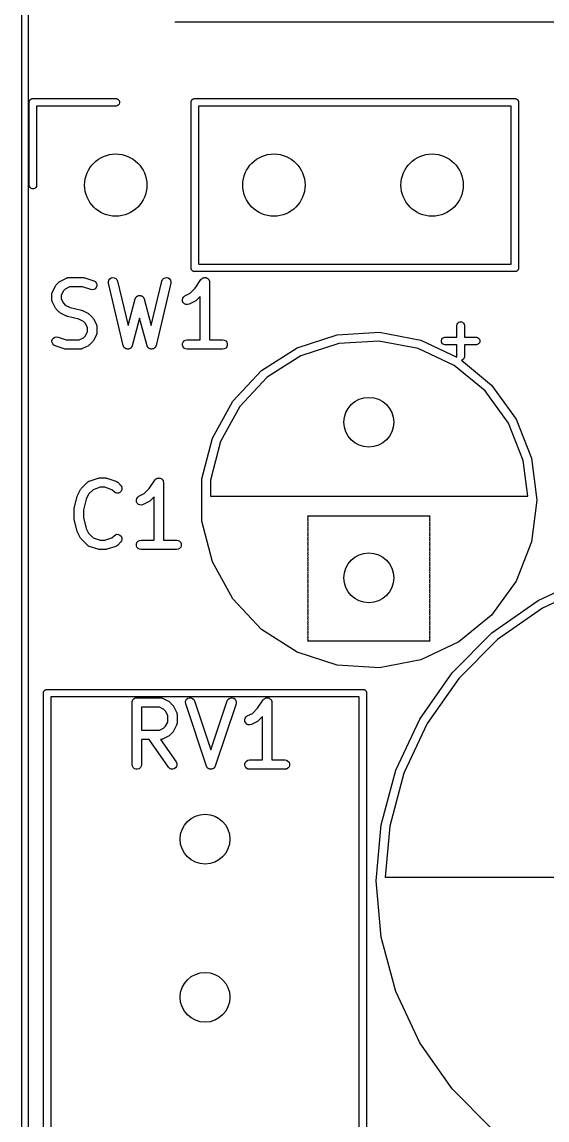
# Model space of a CAD drawing. Extents: x 202.7 to 262.5, y -125.5 to -33.7.
# Drawn here: x 202.71 to 211.14, y -90.71 to -73.07 of the extents above; entities that cross this region are included whole.
import ezdxf

# ---------------------------------------------------------------- set-up
doc = ezdxf.new("R2010")
doc.units = 0
doc.header["$MEASUREMENT"] = 0
doc.layers.add('BLACK', color=7, linetype='CONTINUOUS')

msp = doc.modelspace()

# ---------------------------------------------------------------- linework, layer by layer
at = {"layer": 'BLACK', "linetype": 'CONTINUOUS'}
for p, q in [((202.71, -115.204), (202.71, -44.0656)), ((202.81, -44.117), (202.81, -115.151)), ((205.169, -73.072), (205.164, -73.0702)), ((205.175, -73.072), (205.169, -73.072)), ((213.957, -73.072), (205.175, -73.072)), ((205.175, -73.072), (205.175, -73.072)), ((202.826, -74.3514), (202.828, -74.3464)), ((202.826, -74.3568), (202.826, -74.3514)), ((202.826, -75.6972), (202.826, -74.3568)), ((202.828, -74.3464), (202.829, -74.3412)), ((202.829, -74.3412), (202.831, -74.3366)), ((202.831, -74.3366), (202.833, -74.3315)), ((202.833, -74.3315), (202.837, -74.3274)), ((202.837, -74.3274), (202.839, -74.3228)), ((202.839, -74.3228), (202.843, -74.3194)), ((202.843, -74.3194), (202.847, -74.3153)), ((202.847, -74.3153), (202.851, -74.3127)), ((202.851, -74.3127), (202.856, -74.3092)), ((202.856, -74.3092), (202.861, -74.3074)), ((202.861, -74.3074), (202.865, -74.3047)), ((202.865, -74.3047), (202.87, -74.3038)), ((202.87, -74.3038), (202.875, -74.302)), ((202.875, -74.302), (202.881, -74.302)), ((202.881, -74.302), (202.881, -74.302)), ((202.881, -74.302), (204.221, -74.302)), ((204.221, -74.422), (202.946, -74.422)), ((202.946, -74.422), (202.946, -75.6972)), ((204.221, -74.302), (204.237, -74.3047)), ((204.237, -74.4193), (204.221, -74.422)), ((204.237, -74.3047), (204.255, -74.3153)), ((204.255, -74.4087), (204.237, -74.4193)), ((204.255, -74.3153), (204.269, -74.3315)), ((204.269, -74.3925), (204.255, -74.4087)), ((204.269, -74.3315), (204.276, -74.3514)), ((204.276, -74.3726), (204.269, -74.3925)), ((204.276, -74.3514), (204.276, -74.3726)), ((205.426, -74.3514), (205.428, -74.3464)), ((205.426, -74.3568), (205.426, -74.3514)), ((205.426, -77.0272), (205.426, -74.3568)), ((205.428, -74.3464), (205.429, -74.3412)), ((205.429, -74.3412), (205.431, -74.3366)), ((205.431, -74.3366), (205.433, -74.3315)), ((205.433, -74.3315), (205.437, -74.3274)), ((205.437, -74.3274), (205.439, -74.3228)), ((205.439, -74.3228), (205.443, -74.3194)), ((205.443, -74.3194), (205.447, -74.3153)), ((205.447, -74.3153), (205.451, -74.3127)), ((205.451, -74.3127), (205.456, -74.3092)), ((205.456, -74.3092), (205.461, -74.3074)), ((205.461, -74.3074), (205.465, -74.3047)), ((205.465, -74.3047), (205.47, -74.3038)), ((205.47, -74.3038), (205.475, -74.302)), ((205.475, -74.302), (205.481, -74.302)), ((205.481, -74.302), (205.481, -74.302)), ((205.481, -74.302), (210.631, -74.302)), ((205.546, -74.422), (205.546, -76.962)), ((210.566, -74.422), (205.546, -74.422)), ((210.566, -76.962), (210.566, -74.422)), ((210.631, -74.302), (210.637, -74.302)), ((210.631, -74.302), (210.631, -74.302)), ((210.637, -74.302), (210.642, -74.3038)), ((210.642, -74.3038), (210.647, -74.3047)), ((210.647, -74.3047), (210.651, -74.3074)), ((210.651, -74.3074), (210.656, -74.3092)), ((210.656, -74.3092), (210.661, -74.3127)), ((210.661, -74.3127), (210.665, -74.3153)), ((210.665, -74.3153), (210.669, -74.3194)), ((210.669, -74.3194), (210.673, -74.3228)), ((210.673, -74.3228), (210.675, -74.3275)), ((210.675, -74.3275), (210.679, -74.3315)), ((210.679, -74.3315), (210.681, -74.3365)), ((210.681, -74.3365), (210.683, -74.3412)), ((210.683, -74.3412), (210.684, -74.3464)), ((210.684, -74.3464), (210.686, -74.3514)), ((210.686, -74.3514), (210.686, -74.3567)), ((210.686, -74.3567), (210.686, -74.3568)), ((210.686, -74.3568), (210.686, -77.0272)), ((202.829, -75.7128), (202.826, -75.6972)), ((202.839, -75.7312), (202.829, -75.7128)), ((202.856, -75.7448), (202.839, -75.7312)), ((202.875, -75.752), (202.856, -75.7448)), ((202.897, -75.752), (202.875, -75.752)), ((202.916, -75.7448), (202.897, -75.752)), ((202.933, -75.7312), (202.916, -75.7448)), ((202.943, -75.7128), (202.933, -75.7312)), ((202.946, -75.6972), (202.943, -75.7128)), ((205.426, -77.0273), (205.426, -77.0272)), ((205.426, -77.0326), (205.426, -77.0273)), ((205.428, -77.0376), (205.426, -77.0326)), ((205.429, -77.0428), (205.428, -77.0376)), ((205.431, -77.0475), (205.429, -77.0428)), ((205.433, -77.0525), (205.431, -77.0475)), ((205.437, -77.0565), (205.433, -77.0525)), ((205.439, -77.0612), (205.437, -77.0565)), ((205.443, -77.0646), (205.439, -77.0612)), ((205.447, -77.0687), (205.443, -77.0646)), ((205.451, -77.0713), (205.447, -77.0687)), ((205.456, -77.0748), (205.451, -77.0713)), ((205.461, -77.0766), (205.456, -77.0748)), ((205.465, -77.0793), (205.461, -77.0766)), ((205.47, -77.0802), (205.465, -77.0793)), ((205.475, -77.082), (205.47, -77.0802)), ((205.481, -77.082), (205.475, -77.082)), ((210.631, -77.082), (205.481, -77.082)), ((205.481, -77.082), (205.481, -77.082)), ((205.546, -76.962), (210.566, -76.962)), ((210.637, -77.082), (210.631, -77.082)), ((210.631, -77.082), (210.631, -77.082)), ((210.642, -77.0802), (210.637, -77.082)), ((210.647, -77.0793), (210.642, -77.0802)), ((210.651, -77.0766), (210.647, -77.0793)), ((210.656, -77.0748), (210.651, -77.0766)), ((210.661, -77.0713), (210.656, -77.0748)), ((210.665, -77.0687), (210.661, -77.0713)), ((210.669, -77.0646), (210.665, -77.0687)), ((210.673, -77.0612), (210.669, -77.0646)), ((210.675, -77.0565), (210.673, -77.0612)), ((210.679, -77.0525), (210.675, -77.0565)), ((210.681, -77.0475), (210.679, -77.0525)), ((210.683, -77.0428), (210.681, -77.0475)), ((210.684, -77.0376), (210.683, -77.0428)), ((210.686, -77.0326), (210.684, -77.0376)), ((210.686, -77.0272), (210.686, -77.0273)), ((210.686, -77.0273), (210.686, -77.0326)), ((203.261, -77.2946), (203.309, -77.247)), ((203.309, -77.247), (203.319, -77.2401)), ((203.319, -77.2401), (203.328, -77.2329)), ((203.328, -77.2329), (203.424, -77.1853)), ((203.424, -77.1853), (203.428, -77.1841)), ((203.428, -77.1841), (203.431, -77.1819)), ((203.431, -77.1819), (203.44, -77.1804)), ((203.44, -77.1804), (203.449, -77.1779)), ((203.449, -77.1779), (203.453, -77.1781)), ((203.453, -77.1781), (203.457, -77.1774)), ((203.457, -77.1774), (203.695, -77.1774)), ((203.695, -77.1774), (203.707, -77.1795)), ((203.707, -77.1795), (203.719, -77.1812)), ((203.719, -77.1812), (203.862, -77.2288)), ((203.862, -77.2288), (203.885, -77.2413)), ((203.885, -77.2413), (203.902, -77.2607)), ((203.902, -77.2607), (203.912, -77.285)), ((204.097, -77.2437), (204.104, -77.2188)), ((204.098, -77.2698), (204.097, -77.2437)), ((204.104, -77.2188), (204.12, -77.1979)), ((204.12, -77.1979), (204.142, -77.1835)), ((204.142, -77.1835), (204.167, -77.1775)), ((204.167, -77.1775), (204.193, -77.1805)), ((204.193, -77.1805), (204.216, -77.1922)), ((204.216, -77.1922), (204.234, -77.2111)), ((204.234, -77.2111), (204.244, -77.235)), ((204.244, -77.235), (204.414, -77.9459)), ((204.786, -77.9459), (204.956, -77.235)), ((204.956, -77.235), (204.966, -77.2111)), ((204.966, -77.2111), (204.984, -77.1922)), ((204.984, -77.1922), (205.007, -77.1805)), ((205.007, -77.1805), (205.033, -77.1775)), ((205.033, -77.1775), (205.058, -77.1835)), ((205.058, -77.1835), (205.08, -77.1979)), ((205.08, -77.1979), (205.096, -77.2188)), ((205.096, -77.2188), (205.103, -77.2437)), ((205.103, -77.2437), (205.102, -77.2698)), ((205.494, -77.3475), (205.585, -77.2108)), ((205.585, -77.2108), (205.588, -77.2078)), ((205.588, -77.2078), (205.59, -77.2042)), ((205.59, -77.2042), (205.597, -77.1984)), ((205.597, -77.1984), (205.603, -77.1919)), ((205.603, -77.1919), (205.607, -77.1901)), ((205.607, -77.1901), (205.61, -77.1874)), ((205.61, -77.1874), (205.619, -77.1844)), ((205.619, -77.1844), (205.627, -77.1804)), ((205.627, -77.1804), (205.631, -77.1799)), ((205.631, -77.1799), (205.635, -77.1785)), ((205.635, -77.1785), (205.644, -77.1785)), ((205.644, -77.1785), (205.652, -77.1775)), ((205.652, -77.1775), (205.656, -77.1785)), ((205.656, -77.1785), (205.661, -77.1785)), ((205.661, -77.1785), (205.669, -77.1816)), ((205.669, -77.1816), (205.678, -77.1837)), ((205.678, -77.1837), (205.681, -77.186)), ((205.681, -77.186), (205.685, -77.1874)), ((205.685, -77.1874), (205.692, -77.1932)), ((205.692, -77.1932), (205.699, -77.1981)), ((205.699, -77.1981), (205.702, -77.2015)), ((205.702, -77.2015), (205.705, -77.2042)), ((205.705, -77.2042), (205.71, -77.2119)), ((205.71, -77.2119), (205.715, -77.2191)), ((205.715, -77.2191), (205.716, -77.2231)), ((205.716, -77.2231), (205.718, -77.2267)), ((205.718, -77.2267), (205.72, -77.2355)), ((205.72, -77.2355), (205.722, -77.2441)), ((205.722, -77.2441), (205.722, -77.2483)), ((205.722, -77.2483), (205.723, -77.2524)), ((205.723, -77.2524), (205.723, -78.1774)), ((203.192, -77.4343), (203.195, -77.4259)), ((203.192, -77.4386), (203.192, -77.4343)), ((203.192, -77.4429), (203.192, -77.4386)), ((203.192, -77.5381), (203.192, -77.4429)), ((203.195, -77.4259), (203.196, -77.4172)), ((203.196, -77.4172), (203.198, -77.4135)), ((203.198, -77.4135), (203.2, -77.4093)), ((203.2, -77.4093), (203.247, -77.3141)), ((203.247, -77.3141), (203.254, -77.3044)), ((203.254, -77.3044), (203.261, -77.2946)), ((203.376, -77.392), (203.342, -77.4606)), ((203.406, -77.3616), (203.376, -77.392)), ((203.475, -77.3274), (203.406, -77.3616)), ((203.683, -77.3274), (203.475, -77.3274)), ((203.814, -77.3712), (203.683, -77.3274)), ((203.84, -77.375), (203.814, -77.3712)), ((203.866, -77.3697), (203.84, -77.375)), ((203.888, -77.3561), (203.866, -77.3697)), ((203.904, -77.3357), (203.888, -77.3561)), ((203.912, -77.311), (203.904, -77.3357)), ((203.912, -77.285), (203.912, -77.311)), ((204.337, -78.2698), (204.098, -77.2698)), ((205.102, -77.2698), (204.863, -78.2698)), ((205.328, -77.471), (205.413, -77.4288)), ((205.413, -77.4288), (205.494, -77.3475)), ((203.192, -77.5424), (203.192, -77.5381)), ((203.192, -77.5467), (203.192, -77.5424)), ((203.195, -77.5551), (203.192, -77.5467)), ((203.196, -77.5637), (203.195, -77.5551)), ((203.198, -77.5675), (203.196, -77.5637)), ((203.2, -77.5716), (203.198, -77.5675)), ((203.247, -77.6669), (203.2, -77.5716)), ((203.342, -77.4606), (203.342, -77.5204)), ((203.342, -77.5204), (203.376, -77.5889)), ((203.376, -77.5889), (203.406, -77.6193)), ((203.406, -77.6193), (203.483, -77.6578)), ((204.414, -77.9459), (204.528, -77.5188)), ((204.528, -77.5188), (204.53, -77.5127)), ((204.53, -77.5127), (204.532, -77.5063)), ((204.532, -77.5063), (204.536, -77.501)), ((204.536, -77.501), (204.539, -77.4951)), ((204.539, -77.4951), (204.543, -77.4904)), ((204.543, -77.4904), (204.547, -77.485)), ((204.547, -77.485), (204.552, -77.4813)), ((204.552, -77.4813), (204.557, -77.4767)), ((204.557, -77.4767), (204.563, -77.4739)), ((204.563, -77.4739), (204.568, -77.4701)), ((204.568, -77.4701), (204.575, -77.4684)), ((204.575, -77.4684), (204.581, -77.4657)), ((204.581, -77.4657), (204.587, -77.4651)), ((204.587, -77.4651), (204.594, -77.4634)), ((204.594, -77.4634), (204.6, -77.4639)), ((204.6, -77.4639), (204.606, -77.4634)), ((204.606, -77.4634), (204.613, -77.4651)), ((204.613, -77.4651), (204.619, -77.4657)), ((204.619, -77.4657), (204.625, -77.4684)), ((204.625, -77.4684), (204.632, -77.4701)), ((204.632, -77.4701), (204.637, -77.4739)), ((204.637, -77.4739), (204.643, -77.4767)), ((204.643, -77.4767), (204.648, -77.4813)), ((204.648, -77.4813), (204.653, -77.485)), ((204.653, -77.485), (204.657, -77.4904)), ((204.657, -77.4904), (204.661, -77.4951)), ((204.661, -77.4951), (204.664, -77.501)), ((204.664, -77.501), (204.668, -77.5063)), ((204.668, -77.5063), (204.67, -77.5127)), ((204.67, -77.5127), (204.672, -77.5188)), ((204.672, -77.5188), (204.786, -77.9459)), ((205.287, -77.5336), (205.293, -77.5083)), ((205.29, -77.5595), (205.287, -77.5336)), ((205.302, -77.5828), (205.29, -77.5595)), ((205.293, -77.5083), (205.307, -77.4865)), ((205.321, -77.6007), (205.302, -77.5828)), ((205.307, -77.4865), (205.328, -77.471)), ((205.344, -77.611), (205.321, -77.6007)), ((205.37, -77.6126), (205.344, -77.611)), ((205.395, -77.6052), (205.37, -77.6126)), ((205.491, -77.5576), (205.395, -77.6052)), ((205.5, -77.5504), (205.491, -77.5576)), ((205.51, -77.5435), (205.5, -77.5504)), ((205.573, -77.4811), (205.51, -77.5435)), ((205.573, -78.1774), (205.573, -77.4811)), ((203.254, -77.6765), (203.247, -77.6669)), ((203.261, -77.6864), (203.254, -77.6765)), ((203.309, -77.734), (203.261, -77.6864)), ((203.319, -77.7409), (203.309, -77.734)), ((203.328, -77.748), (203.319, -77.7409)), ((203.424, -77.7957), (203.328, -77.748)), ((203.431, -77.798), (203.424, -77.7957)), ((203.483, -77.6578), (203.666, -77.7034)), ((203.666, -77.7034), (203.673, -77.7068)), ((203.673, -77.7068), (203.681, -77.7091)), ((203.681, -77.7091), (203.776, -77.7567)), ((203.776, -77.7567), (203.786, -77.7639)), ((203.786, -77.7639), (203.796, -77.7708)), ((203.796, -77.7708), (203.844, -77.8184)), ((203.439, -77.8013), (203.431, -77.798)), ((203.621, -77.847), (203.439, -77.8013)), ((203.698, -77.8854), (203.621, -77.847)), ((203.729, -77.9159), (203.698, -77.8854)), ((203.763, -77.9844), (203.729, -77.9159)), ((203.844, -77.8184), (203.85, -77.8282)), ((203.85, -77.8282), (203.858, -77.8379)), ((203.858, -77.8379), (203.905, -77.9331)), ((203.905, -77.9331), (203.906, -77.9373)), ((203.906, -77.9373), (203.909, -77.941)), ((203.909, -77.941), (203.91, -77.9497)), ((203.91, -77.9497), (203.913, -77.9581)), ((203.913, -77.9581), (203.912, -77.9624)), ((203.912, -77.9624), (203.913, -77.9667)), ((203.913, -77.9667), (203.913, -78.0619)), ((204.6, -77.8292), (204.482, -78.2717)), ((204.718, -78.2717), (204.6, -77.8292)), ((209.695, -77.942), (209.698, -77.9264)), ((209.695, -78.1372), (209.695, -77.942)), ((209.698, -77.9264), (209.708, -77.9081)), ((209.708, -77.9081), (209.725, -77.8945)), ((209.725, -77.8945), (209.744, -77.8872)), ((209.744, -77.8872), (209.766, -77.8872)), ((209.766, -77.8872), (209.785, -77.8945)), ((209.785, -77.8945), (209.802, -77.9081)), ((209.802, -77.9081), (209.812, -77.9264)), ((209.812, -77.9264), (209.815, -77.942)), ((209.815, -77.942), (209.815, -78.1372)), ((203.201, -78.169), (203.217, -78.1486)), ((203.217, -78.1486), (203.239, -78.135)), ((203.239, -78.135), (203.265, -78.1298)), ((203.265, -78.1298), (203.29, -78.1336)), ((203.29, -78.1336), (203.422, -78.1774)), ((203.63, -78.1774), (203.698, -78.1431)), ((203.698, -78.1431), (203.729, -78.1127)), ((203.729, -78.1127), (203.763, -78.0442)), ((203.763, -78.0442), (203.763, -77.9844)), ((203.905, -78.0954), (203.858, -78.1907)), ((203.906, -78.0913), (203.905, -78.0954)), ((203.909, -78.0876), (203.906, -78.0913)), ((203.91, -78.0789), (203.909, -78.0876)), ((203.913, -78.0705), (203.91, -78.0789)), ((203.913, -78.0619), (203.912, -78.0662)), ((203.912, -78.0662), (203.913, -78.0705)), ((207.13, -78.309), (207.774, -78.0998)), ((207.774, -78.0998), (208.45, -78.0573)), ((208.45, -78.0573), (209.114, -78.1841)), ((209.466, -78.1506), (209.484, -78.14)), ((209.484, -78.14), (209.5, -78.1372)), ((209.5, -78.1372), (209.695, -78.1372)), ((209.815, -78.1372), (210.01, -78.1372)), ((210.01, -78.1372), (210.026, -78.14)), ((210.026, -78.14), (210.044, -78.1506)), ((203.192, -78.1938), (203.201, -78.169)), ((203.193, -78.2198), (203.192, -78.1938)), ((203.203, -78.244), (203.193, -78.2198)), ((203.22, -78.2635), (203.203, -78.244)), ((203.243, -78.2759), (203.22, -78.2635)), ((203.386, -78.3235), (203.243, -78.2759)), ((203.398, -78.3253), (203.386, -78.3235)), ((203.41, -78.3274), (203.398, -78.3253)), ((203.422, -78.1774), (203.63, -78.1774)), ((203.665, -78.3244), (203.656, -78.3269)), ((203.673, -78.3229), (203.665, -78.3244)), ((203.677, -78.3207), (203.673, -78.3229)), ((203.681, -78.3195), (203.677, -78.3207)), ((203.776, -78.2718), (203.681, -78.3195)), ((203.786, -78.2647), (203.776, -78.2718)), ((203.796, -78.2578), (203.786, -78.2647)), ((203.844, -78.2102), (203.796, -78.2578)), ((203.85, -78.2003), (203.844, -78.2102)), ((203.858, -78.1907), (203.85, -78.2003)), ((204.34, -78.2768), (204.337, -78.2698)), ((204.342, -78.2842), (204.34, -78.2768)), ((204.345, -78.2886), (204.342, -78.2842)), ((204.347, -78.2937), (204.345, -78.2886)), ((204.352, -78.2992), (204.347, -78.2937)), ((204.357, -78.3055), (204.352, -78.2992)), ((204.361, -78.3086), (204.357, -78.3055)), ((204.365, -78.3126), (204.361, -78.3086)), ((204.372, -78.316), (204.365, -78.3126)), ((204.378, -78.3204), (204.372, -78.316)), ((204.383, -78.3218), (204.378, -78.3204)), ((204.388, -78.3243), (204.383, -78.3218)), ((204.396, -78.3251), (204.388, -78.3243)), ((204.403, -78.3271), (204.396, -78.3251)), ((204.421, -78.3255), (204.414, -78.3272)), ((204.429, -78.3248), (204.421, -78.3255)), ((204.434, -78.3225), (204.429, -78.3248)), ((204.439, -78.3212), (204.434, -78.3225)), ((204.446, -78.317), (204.439, -78.3212)), ((204.453, -78.3138), (204.446, -78.317)), ((204.456, -78.3099), (204.453, -78.3138)), ((204.461, -78.3069), (204.456, -78.3099)), ((204.466, -78.3007), (204.461, -78.3069)), ((204.471, -78.2953), (204.466, -78.3007)), ((204.473, -78.2904), (204.471, -78.2953)), ((204.477, -78.286), (204.473, -78.2904)), ((204.479, -78.2786), (204.477, -78.286)), ((204.482, -78.2717), (204.479, -78.2786)), ((204.721, -78.2786), (204.718, -78.2717)), ((204.723, -78.286), (204.721, -78.2786)), ((204.727, -78.2904), (204.723, -78.286)), ((204.729, -78.2953), (204.727, -78.2904)), ((204.734, -78.3007), (204.729, -78.2953)), ((204.739, -78.3069), (204.734, -78.3007)), ((204.744, -78.3099), (204.739, -78.3069)), ((204.747, -78.3138), (204.744, -78.3099)), ((204.754, -78.317), (204.747, -78.3138)), ((204.761, -78.3212), (204.754, -78.317)), ((204.766, -78.3225), (204.761, -78.3212)), ((204.771, -78.3248), (204.766, -78.3225)), ((204.779, -78.3255), (204.771, -78.3248)), ((204.786, -78.3272), (204.779, -78.3255)), ((204.804, -78.3251), (204.797, -78.3271)), ((204.812, -78.3243), (204.804, -78.3251)), ((204.817, -78.3218), (204.812, -78.3243)), ((204.822, -78.3204), (204.817, -78.3218)), ((204.828, -78.316), (204.822, -78.3204)), ((204.835, -78.3126), (204.828, -78.316)), ((204.839, -78.3086), (204.835, -78.3126)), ((204.843, -78.3055), (204.839, -78.3086)), ((204.848, -78.2992), (204.843, -78.3055)), ((204.853, -78.2937), (204.848, -78.2992)), ((204.855, -78.2886), (204.853, -78.2937)), ((204.858, -78.2842), (204.855, -78.2886)), ((204.86, -78.2768), (204.858, -78.2842)), ((204.863, -78.2698), (204.86, -78.2768)), ((205.288, -78.2394), (205.297, -78.2149)), ((205.288, -78.2654), (205.288, -78.2394)), ((205.297, -78.2899), (205.288, -78.2654)), ((205.297, -78.2149), (205.314, -78.1949)), ((205.314, -78.3098), (205.297, -78.2899)), ((205.314, -78.1949), (205.336, -78.1819)), ((205.336, -78.3229), (205.314, -78.3098)), ((205.336, -78.1819), (205.362, -78.1774)), ((205.362, -78.3274), (205.336, -78.3229)), ((205.362, -78.1774), (205.573, -78.1774)), ((205.723, -78.1774), (205.933, -78.1774)), ((205.933, -78.1774), (205.959, -78.1819)), ((205.959, -78.3229), (205.933, -78.3274)), ((205.959, -78.1819), (205.982, -78.1949)), ((205.982, -78.3098), (205.959, -78.3229)), ((205.982, -78.1949), (205.998, -78.2149)), ((205.998, -78.2899), (205.982, -78.3098)), ((205.998, -78.2149), (206.007, -78.2394)), ((206.007, -78.2654), (205.998, -78.2899)), ((206.007, -78.2394), (206.007, -78.2654)), ((206.559, -78.6716), (207.13, -78.309)), ((207.8, -78.2373), (207.19, -78.4356)), ((208.441, -78.1971), (207.8, -78.2373)), ((209.071, -78.3173), (208.441, -78.1971)), ((209.652, -78.5905), (209.071, -78.3173)), ((209.114, -78.1841), (209.696, -78.4578)), ((209.445, -78.1866), (209.452, -78.1668)), ((209.445, -78.2078), (209.445, -78.1866)), ((209.452, -78.2277), (209.445, -78.2078)), ((209.452, -78.1668), (209.466, -78.1506)), ((209.466, -78.2439), (209.452, -78.2277)), ((209.484, -78.2545), (209.466, -78.2439)), ((209.5, -78.2572), (209.484, -78.2545)), ((209.695, -78.2572), (209.5, -78.2572)), ((209.695, -78.4525), (209.695, -78.2572)), ((210.01, -78.2572), (209.815, -78.2572)), ((209.815, -78.2572), (209.815, -78.4525)), ((210.026, -78.2545), (210.01, -78.2572)), ((210.044, -78.2439), (210.026, -78.2545)), ((210.044, -78.1506), (210.058, -78.1668)), ((210.058, -78.2277), (210.044, -78.2439)), ((210.058, -78.1668), (210.065, -78.1866)), ((210.065, -78.2078), (210.058, -78.2277)), ((210.065, -78.1866), (210.065, -78.2078)), ((203.648, -78.3274), (203.41, -78.3274)), ((203.652, -78.3266), (203.648, -78.3274)), ((203.656, -78.3269), (203.652, -78.3266)), ((204.409, -78.3266), (204.403, -78.3271)), ((204.414, -78.3272), (204.409, -78.3266)), ((204.791, -78.3266), (204.786, -78.3272)), ((204.797, -78.3271), (204.791, -78.3266)), ((205.933, -78.3274), (205.362, -78.3274)), ((207.19, -78.4356), (206.648, -78.7795)), ((209.696, -78.4578), (209.695, -78.4525)), ((209.785, -78.5), (209.768, -78.5064)), ((209.802, -78.4864), (209.785, -78.5)), ((209.812, -78.4681), (209.802, -78.4864)), ((209.815, -78.4525), (209.812, -78.4681)), ((206.096, -79.165), (206.559, -78.6716)), ((210.146, -78.9996), (209.652, -78.5905)), ((209.768, -78.5064), (210.248, -78.9037)), ((206.648, -78.7795), (206.209, -79.2473)), ((210.523, -79.5187), (210.146, -78.9996)), ((210.248, -78.9037), (210.646, -79.4513)), ((205.77, -79.7581), (206.096, -79.165)), ((206.209, -79.2473), (205.9, -79.8096)), ((210.76, -80.1154), (210.523, -79.5187)), ((210.646, -79.4513), (210.895, -80.0805)), ((205.601, -80.4136), (205.77, -79.7581)), ((205.9, -79.8096), (205.74, -80.4311)), ((210.895, -80.0805), (210.98, -80.752)), ((210.832, -80.692), (210.76, -80.1154)), ((203.789, -80.4488), (203.932, -80.4012)), ((203.932, -80.4012), (203.944, -80.3995)), ((203.944, -80.3995), (203.956, -80.3974)), ((203.956, -80.3974), (204.051, -80.3974)), ((204.051, -80.3974), (204.063, -80.3995)), ((204.063, -80.3995), (204.075, -80.4012)), ((204.075, -80.4012), (204.217, -80.4488)), ((204.754, -80.5675), (204.846, -80.4308)), ((204.846, -80.4308), (204.848, -80.4278)), ((204.848, -80.4278), (204.851, -80.4242)), ((204.851, -80.4242), (204.857, -80.4184)), ((204.857, -80.4184), (204.864, -80.4119)), ((204.864, -80.4119), (204.867, -80.4101)), ((204.867, -80.4101), (204.87, -80.4074)), ((204.87, -80.4074), (204.879, -80.4044)), ((204.879, -80.4044), (204.887, -80.4004)), ((204.887, -80.4004), (204.891, -80.3999)), ((204.891, -80.3999), (204.895, -80.3985)), ((204.895, -80.3985), (204.904, -80.3985)), ((204.904, -80.3985), (204.913, -80.3975)), ((204.913, -80.3975), (204.917, -80.3985)), ((204.917, -80.3985), (204.921, -80.3985)), ((204.921, -80.3985), (204.929, -80.4016)), ((204.929, -80.4016), (204.938, -80.4037)), ((204.938, -80.4037), (204.942, -80.406)), ((204.942, -80.406), (204.945, -80.4074)), ((204.945, -80.4074), (204.952, -80.4132)), ((204.952, -80.4132), (204.96, -80.4181)), ((204.96, -80.4181), (204.962, -80.4215)), ((204.962, -80.4215), (204.965, -80.4242)), ((204.965, -80.4242), (204.97, -80.4319)), ((204.97, -80.4319), (204.975, -80.4391)), ((204.975, -80.4391), (204.976, -80.4431)), ((204.976, -80.4431), (204.978, -80.4467)), ((205.601, -81.0904), (205.601, -80.4136)), ((205.74, -80.4311), (205.74, -80.692)), ((203.603, -80.6769), (203.65, -80.5817)), ((203.65, -80.5817), (203.658, -80.572)), ((203.658, -80.572), (203.664, -80.5622)), ((203.664, -80.5622), (203.76, -80.467)), ((203.76, -80.467), (203.763, -80.4645)), ((203.763, -80.4645), (203.766, -80.4613)), ((203.766, -80.4613), (203.774, -80.4571)), ((203.774, -80.4571), (203.781, -80.452)), ((203.853, -80.5856), (203.779, -80.6597)), ((203.781, -80.452), (203.785, -80.4509)), ((203.785, -80.4509), (203.789, -80.4488)), ((203.968, -80.5474), (203.853, -80.5856)), ((204.039, -80.5474), (203.968, -80.5474)), ((204.153, -80.5856), (204.039, -80.5474)), ((204.188, -80.6207), (204.153, -80.5856)), ((204.217, -80.4488), (204.221, -80.4509)), ((204.221, -80.4509), (204.225, -80.452)), ((204.225, -80.452), (204.233, -80.4571)), ((204.233, -80.4571), (204.24, -80.4613)), ((204.24, -80.4613), (204.243, -80.4645)), ((204.243, -80.4645), (204.247, -80.467)), ((204.247, -80.467), (204.294, -80.5146)), ((204.303, -80.6106), (204.284, -80.6291)), ((204.294, -80.5146), (204.309, -80.5359)), ((204.314, -80.587), (204.303, -80.6106)), ((204.309, -80.5359), (204.316, -80.5611)), ((204.316, -80.5611), (204.314, -80.587)), ((204.673, -80.6488), (204.754, -80.5675)), ((204.978, -80.4467), (204.98, -80.4555)), ((204.98, -80.4555), (204.983, -80.4641)), ((204.983, -80.4641), (204.982, -80.4683)), ((204.982, -80.4683), (204.983, -80.4724)), ((204.983, -80.4724), (204.983, -81.3974)), ((203.55, -80.8828), (203.597, -80.6923)), ((203.597, -80.6923), (203.6, -80.6848)), ((203.6, -80.6848), (203.603, -80.6769)), ((203.741, -80.7367), (203.697, -80.9102)), ((203.779, -80.6597), (203.741, -80.7367)), ((204.21, -80.6356), (204.188, -80.6207)), ((204.235, -80.6423), (204.21, -80.6356)), ((204.261, -80.6401), (204.235, -80.6423)), ((204.284, -80.6291), (204.261, -80.6401)), ((204.547, -80.7536), (204.553, -80.7283)), ((204.55, -80.7795), (204.547, -80.7536)), ((204.562, -80.8028), (204.55, -80.7795)), ((204.553, -80.7283), (204.568, -80.7065)), ((204.568, -80.7065), (204.589, -80.691)), ((204.589, -80.691), (204.673, -80.6488)), ((204.751, -80.7776), (204.656, -80.8252)), ((204.761, -80.7704), (204.751, -80.7776)), ((204.771, -80.7635), (204.761, -80.7704)), ((204.833, -80.7011), (204.771, -80.7635)), ((204.833, -81.3974), (204.833, -80.7011)), ((205.74, -80.692), (210.832, -80.692)), ((210.98, -80.752), (210.895, -81.4235)), ((203.547, -80.901), (203.549, -80.8919)), ((203.547, -81.0438), (203.547, -80.901)), ((203.549, -80.8919), (203.55, -80.8828)), ((203.697, -80.9102), (203.697, -81.0346)), ((204.581, -80.8207), (204.562, -80.8028)), ((204.605, -80.831), (204.581, -80.8207)), ((204.631, -80.8326), (204.605, -80.831)), ((204.656, -80.8252), (204.631, -80.8326)), ((203.549, -81.0528), (203.547, -81.0438)), ((203.55, -81.062), (203.549, -81.0528)), ((203.597, -81.2525), (203.55, -81.062)), ((203.697, -81.0346), (203.741, -81.2081)), ((205.77, -81.7459), (205.601, -81.0904)), ((207.297, -81.012), (207.3, -81.0214)), ((209.263, -81.012), (207.297, -81.012)), ((207.3, -81.0426), (207.297, -81.052)), ((207.297, -81.052), (207.3, -81.0614)), ((207.3, -81.0826), (207.297, -81.092)), ((207.297, -81.092), (207.3, -81.1014)), ((207.3, -81.1226), (207.297, -81.132)), ((207.297, -81.132), (207.3, -81.1414)), ((207.3, -81.0214), (207.3, -81.0426)), ((207.3, -81.0614), (207.3, -81.0826)), ((207.3, -81.1014), (207.3, -81.1226)), ((207.3, -81.1414), (207.3, -81.1626)), ((209.26, -81.0214), (209.263, -81.012)), ((209.26, -81.0426), (209.26, -81.0214)), ((209.263, -81.052), (209.26, -81.0426)), ((209.26, -81.0614), (209.263, -81.052)), ((209.26, -81.0826), (209.26, -81.0614)), ((209.263, -81.092), (209.26, -81.0826)), ((209.26, -81.1014), (209.263, -81.092)), ((209.26, -81.1226), (209.26, -81.1014)), ((209.263, -81.132), (209.26, -81.1226)), ((209.26, -81.1414), (209.263, -81.132)), ((209.26, -81.1626), (209.26, -81.1414)), ((203.6, -81.26), (203.597, -81.2525)), ((203.603, -81.2678), (203.6, -81.26)), ((203.65, -81.3631), (203.603, -81.2678)), ((203.741, -81.2081), (203.779, -81.2851)), ((203.779, -81.2851), (203.853, -81.3592)), ((204.153, -81.3592), (204.188, -81.3241)), ((204.188, -81.3241), (204.21, -81.3092)), ((204.21, -81.3092), (204.235, -81.3024)), ((204.235, -81.3024), (204.261, -81.3047)), ((204.261, -81.3047), (204.284, -81.3157)), ((204.284, -81.3157), (204.303, -81.3341)), ((207.3, -81.1626), (207.297, -81.172)), ((207.297, -81.172), (207.3, -81.1814)), ((207.3, -81.2026), (207.297, -81.212)), ((207.297, -81.212), (207.3, -81.2214)), ((207.3, -81.2426), (207.297, -81.252)), ((207.297, -81.252), (207.3, -81.2614)), ((207.3, -81.2826), (207.297, -81.292)), ((207.297, -81.292), (207.3, -81.3014)), ((207.3, -81.3226), (207.297, -81.332)), ((207.3, -81.1814), (207.3, -81.2026)), ((207.3, -81.2214), (207.3, -81.2426)), ((207.3, -81.2614), (207.3, -81.2826)), ((207.3, -81.3014), (207.3, -81.3226)), ((209.263, -81.172), (209.26, -81.1626)), ((209.26, -81.1814), (209.263, -81.172)), ((209.26, -81.2026), (209.26, -81.1814)), ((209.263, -81.212), (209.26, -81.2026)), ((209.26, -81.2214), (209.263, -81.212)), ((209.26, -81.2426), (209.26, -81.2214)), ((209.263, -81.252), (209.26, -81.2426)), ((209.26, -81.2614), (209.263, -81.252)), ((209.26, -81.2826), (209.26, -81.2614)), ((209.263, -81.292), (209.26, -81.2826)), ((209.26, -81.3014), (209.263, -81.292)), ((209.26, -81.3226), (209.26, -81.3014)), ((209.263, -81.332), (209.26, -81.3226)), ((203.658, -81.3727), (203.65, -81.3631)), ((203.664, -81.3826), (203.658, -81.3727)), ((203.76, -81.4778), (203.664, -81.3826)), ((203.763, -81.4803), (203.76, -81.4778)), ((203.766, -81.4835), (203.763, -81.4803)), ((203.774, -81.4877), (203.766, -81.4835)), ((203.781, -81.4927), (203.774, -81.4877)), ((203.785, -81.4939), (203.781, -81.4927)), ((203.789, -81.4959), (203.785, -81.4939)), ((203.932, -81.5435), (203.789, -81.4959)), ((203.853, -81.3592), (203.968, -81.3974)), ((203.968, -81.3974), (204.039, -81.3974)), ((204.039, -81.3974), (204.153, -81.3592)), ((204.217, -81.4959), (204.075, -81.5435)), ((204.221, -81.4939), (204.217, -81.4959)), ((204.225, -81.4927), (204.221, -81.4939)), ((204.233, -81.4877), (204.225, -81.4927)), ((204.24, -81.4835), (204.233, -81.4877)), ((204.243, -81.4803), (204.24, -81.4835)), ((204.247, -81.4778), (204.243, -81.4803)), ((204.294, -81.4302), (204.247, -81.4778)), ((204.309, -81.4088), (204.294, -81.4302)), ((204.303, -81.3341), (204.314, -81.3577)), ((204.316, -81.3837), (204.309, -81.4088)), ((204.314, -81.3577), (204.316, -81.3837)), ((204.548, -81.4594), (204.557, -81.4349)), ((204.548, -81.4854), (204.548, -81.4594)), ((204.557, -81.5099), (204.548, -81.4854)), ((204.557, -81.4349), (204.574, -81.4149)), ((204.574, -81.4149), (204.597, -81.4019)), ((204.597, -81.4019), (204.622, -81.3974)), ((204.622, -81.3974), (204.833, -81.3974)), ((204.983, -81.3974), (205.194, -81.3974)), ((205.194, -81.3974), (205.219, -81.4019)), ((205.219, -81.4019), (205.242, -81.4149)), ((205.242, -81.4149), (205.259, -81.4349)), ((205.259, -81.4349), (205.268, -81.4594)), ((205.268, -81.4854), (205.259, -81.5099)), ((205.268, -81.4594), (205.268, -81.4854)), ((207.3, -81.4426), (207.296, -81.4525)), ((207.296, -81.4525), (207.3, -81.4624)), ((207.297, -81.332), (207.3, -81.3414)), ((207.3, -81.3626), (207.297, -81.372)), ((207.297, -81.372), (207.3, -81.3814)), ((207.3, -81.4026), (207.297, -81.412)), ((207.297, -81.412), (207.3, -81.4214)), ((207.3, -81.4836), (207.297, -81.493)), ((207.297, -81.493), (207.3, -81.5024)), ((207.3, -81.3414), (207.3, -81.3626)), ((207.3, -81.3814), (207.3, -81.4026)), ((207.3, -81.4214), (207.3, -81.4426)), ((207.3, -81.4624), (207.3, -81.4836)), ((209.26, -81.3414), (209.263, -81.332)), ((209.26, -81.3626), (209.26, -81.3414)), ((209.263, -81.372), (209.26, -81.3626)), ((209.26, -81.3814), (209.263, -81.372)), ((209.26, -81.4026), (209.26, -81.3814)), ((209.263, -81.412), (209.26, -81.4026)), ((209.26, -81.4214), (209.263, -81.412)), ((209.26, -81.4426), (209.26, -81.4214)), ((209.264, -81.4525), (209.26, -81.4426)), ((209.26, -81.4624), (209.264, -81.4525)), ((209.26, -81.4836), (209.26, -81.4624)), ((209.263, -81.493), (209.26, -81.4836)), ((209.26, -81.5024), (209.263, -81.493)), ((210.895, -81.4235), (210.646, -82.0527)), ((203.944, -81.5453), (203.932, -81.5435)), ((203.956, -81.5474), (203.944, -81.5453)), ((204.051, -81.5474), (203.956, -81.5474)), ((204.063, -81.5453), (204.051, -81.5474)), ((204.075, -81.5435), (204.063, -81.5453)), ((204.574, -81.5298), (204.557, -81.5099)), ((204.597, -81.5429), (204.574, -81.5298)), ((204.622, -81.5474), (204.597, -81.5429)), ((205.194, -81.5474), (204.622, -81.5474)), ((205.219, -81.5429), (205.194, -81.5474)), ((205.242, -81.5298), (205.219, -81.5429)), ((205.259, -81.5099), (205.242, -81.5298)), ((207.3, -81.5236), (207.297, -81.533)), ((207.297, -81.533), (207.3, -81.5424)), ((207.3, -81.5636), (207.297, -81.573)), ((207.297, -81.573), (207.3, -81.5824)), ((207.3, -81.6036), (207.297, -81.613)), ((207.297, -81.613), (207.3, -81.6224)), ((207.3, -81.6436), (207.297, -81.653)), ((207.297, -81.653), (207.3, -81.6624)), ((207.3, -81.5024), (207.3, -81.5236)), ((207.3, -81.5424), (207.3, -81.5636)), ((207.3, -81.5824), (207.3, -81.6036)), ((207.3, -81.6224), (207.3, -81.6436)), ((207.3, -81.6624), (207.3, -81.6836)), ((209.26, -81.5236), (209.26, -81.5024)), ((209.263, -81.533), (209.26, -81.5236)), ((209.26, -81.5424), (209.263, -81.533)), ((209.26, -81.5636), (209.26, -81.5424)), ((209.263, -81.573), (209.26, -81.5636)), ((209.26, -81.5824), (209.263, -81.573)), ((209.26, -81.6036), (209.26, -81.5824)), ((209.263, -81.613), (209.26, -81.6036)), ((209.26, -81.6224), (209.263, -81.613)), ((209.26, -81.6436), (209.26, -81.6224)), ((209.263, -81.653), (209.26, -81.6436)), ((209.26, -81.6624), (209.263, -81.653)), ((209.26, -81.6836), (209.26, -81.6624)), ((206.096, -82.339), (205.77, -81.7459)), ((207.3, -81.6836), (207.297, -81.693)), ((207.297, -81.693), (207.3, -81.7024)), ((207.3, -81.7236), (207.297, -81.733)), ((207.297, -81.733), (207.3, -81.7424)), ((207.3, -81.7636), (207.297, -81.773)), ((207.297, -81.773), (207.3, -81.7824)), ((207.3, -81.8036), (207.297, -81.813)), ((207.297, -81.813), (207.3, -81.8224)), ((207.3, -81.8436), (207.297, -81.853)), ((207.297, -81.853), (207.3, -81.8624)), ((207.3, -81.7024), (207.3, -81.7236)), ((207.3, -81.7424), (207.3, -81.7636)), ((207.3, -81.7824), (207.3, -81.8036)), ((207.3, -81.8224), (207.3, -81.8436)), ((209.263, -81.693), (209.26, -81.6836)), ((209.26, -81.7024), (209.263, -81.693)), ((209.26, -81.7236), (209.26, -81.7024)), ((209.263, -81.733), (209.26, -81.7236)), ((209.26, -81.7424), (209.263, -81.733)), ((209.26, -81.7636), (209.26, -81.7424)), ((209.263, -81.773), (209.26, -81.7636)), ((209.26, -81.7824), (209.263, -81.773)), ((209.26, -81.8036), (209.26, -81.7824)), ((209.263, -81.813), (209.26, -81.8036)), ((209.26, -81.8224), (209.263, -81.813)), ((209.26, -81.8436), (209.26, -81.8224)), ((209.263, -81.853), (209.26, -81.8436)), ((209.26, -81.8624), (209.263, -81.853)), ((207.3, -81.8836), (207.297, -81.893)), ((207.297, -81.893), (207.3, -81.9024)), ((207.3, -81.9236), (207.297, -81.933)), ((207.297, -81.933), (207.3, -81.9424)), ((207.3, -81.9636), (207.297, -81.973)), ((207.297, -81.973), (207.3, -81.9824)), ((207.3, -82.0036), (207.297, -82.013)), ((207.297, -82.013), (207.3, -82.0224)), ((207.3, -81.8624), (207.3, -81.8836)), ((207.3, -81.9024), (207.3, -81.9236)), ((207.3, -81.9424), (207.3, -81.9636)), ((207.3, -81.9824), (207.3, -82.0036)), ((207.3, -82.0224), (207.3, -82.0436)), ((209.26, -81.8836), (209.26, -81.8624)), ((209.263, -81.893), (209.26, -81.8836)), ((209.26, -81.9024), (209.263, -81.893)), ((209.26, -81.9236), (209.26, -81.9024)), ((209.263, -81.933), (209.26, -81.9236)), ((209.26, -81.9424), (209.263, -81.933)), ((209.26, -81.9636), (209.26, -81.9424)), ((209.263, -81.973), (209.26, -81.9636)), ((209.26, -81.9824), (209.263, -81.973)), ((209.26, -82.0036), (209.26, -81.9824)), ((209.263, -82.013), (209.26, -82.0036)), ((209.26, -82.0224), (209.263, -82.013)), ((209.26, -82.0436), (209.26, -82.0224)), ((211, -82.3667), (211.821, -81.9836)), ((207.3, -82.0436), (207.297, -82.053)), ((207.297, -82.053), (207.3, -82.0624)), ((207.3, -82.0836), (207.297, -82.093)), ((207.297, -82.093), (207.3, -82.1024)), ((207.3, -82.1236), (207.297, -82.133)), ((207.297, -82.133), (207.3, -82.1424)), ((207.3, -82.1636), (207.297, -82.173)), ((207.297, -82.173), (207.3, -82.1824)), ((207.3, -82.2036), (207.297, -82.213)), ((207.3, -82.0624), (207.3, -82.0836)), ((207.3, -82.1024), (207.3, -82.1236)), ((207.3, -82.1424), (207.3, -82.1636)), ((207.3, -82.1824), (207.3, -82.2036)), ((209.263, -82.053), (209.26, -82.0436)), ((209.26, -82.0624), (209.263, -82.053)), ((209.26, -82.0836), (209.26, -82.0624)), ((209.263, -82.093), (209.26, -82.0836)), ((209.26, -82.1024), (209.263, -82.093)), ((209.26, -82.1236), (209.26, -82.1024)), ((209.263, -82.133), (209.26, -82.1236)), ((209.26, -82.1424), (209.263, -82.133)), ((209.26, -82.1636), (209.26, -82.1424)), ((209.263, -82.173), (209.26, -82.1636)), ((209.26, -82.1824), (209.263, -82.173)), ((209.26, -82.2036), (209.26, -82.1824)), ((209.263, -82.213), (209.26, -82.2036)), ((210.646, -82.0527), (210.248, -82.6003)), ((211.869, -82.1152), (211.07, -82.4879)), ((206.559, -82.8324), (206.096, -82.339)), ((207.297, -82.213), (207.3, -82.2224)), ((207.3, -82.2436), (207.297, -82.253)), ((207.297, -82.253), (207.3, -82.2624)), ((207.3, -82.2836), (207.297, -82.293)), ((207.297, -82.293), (207.3, -82.3024)), ((207.3, -82.3236), (207.297, -82.333)), ((207.297, -82.333), (207.3, -82.3424)), ((207.3, -82.3636), (207.297, -82.373)), ((207.297, -82.373), (207.3, -82.3824)), ((207.3, -82.2224), (207.3, -82.2436)), ((207.3, -82.2624), (207.3, -82.2836)), ((207.3, -82.3024), (207.3, -82.3236)), ((207.3, -82.3424), (207.3, -82.3636)), ((207.3, -82.3824), (207.3, -82.4036)), ((209.26, -82.2224), (209.263, -82.213)), ((209.26, -82.2436), (209.26, -82.2224)), ((209.263, -82.253), (209.26, -82.2436)), ((209.26, -82.2624), (209.263, -82.253)), ((209.26, -82.2836), (209.26, -82.2624)), ((209.263, -82.293), (209.26, -82.2836)), ((209.26, -82.3024), (209.263, -82.293)), ((209.26, -82.3236), (209.26, -82.3024)), ((209.263, -82.333), (209.26, -82.3236)), ((209.26, -82.3424), (209.263, -82.333)), ((209.26, -82.3636), (209.26, -82.3424)), ((209.263, -82.373), (209.26, -82.3636)), ((209.26, -82.3824), (209.263, -82.373)), ((209.26, -82.4036), (209.26, -82.3824)), ((210.258, -82.8866), (211, -82.3667)), ((207.3, -82.4036), (207.297, -82.413)), ((207.297, -82.413), (207.3, -82.4224)), ((207.3, -82.4436), (207.297, -82.453)), ((207.297, -82.453), (207.3, -82.4624)), ((207.3, -82.4836), (207.297, -82.493)), ((207.297, -82.493), (207.3, -82.5024)), ((207.3, -82.5236), (207.297, -82.533)), ((207.297, -82.533), (207.3, -82.5424)), ((207.3, -82.4224), (207.3, -82.4436)), ((207.3, -82.4624), (207.3, -82.4836)), ((207.3, -82.5024), (207.3, -82.5236)), ((207.3, -82.5424), (207.3, -82.5636)), ((209.263, -82.413), (209.26, -82.4036)), ((209.26, -82.4224), (209.263, -82.413)), ((209.26, -82.4436), (209.26, -82.4224)), ((209.263, -82.453), (209.26, -82.4436)), ((209.26, -82.4624), (209.263, -82.453)), ((209.26, -82.4836), (209.26, -82.4624)), ((209.263, -82.493), (209.26, -82.4836)), ((209.26, -82.5024), (209.263, -82.493)), ((209.26, -82.5236), (209.26, -82.5024)), ((209.263, -82.533), (209.26, -82.5236)), ((209.26, -82.5424), (209.263, -82.533)), ((209.26, -82.5636), (209.26, -82.5424)), ((211.07, -82.4879), (210.347, -82.9938)), ((207.3, -82.5636), (207.297, -82.573)), ((207.297, -82.573), (207.3, -82.5824)), ((207.3, -82.6036), (207.297, -82.613)), ((207.297, -82.613), (207.3, -82.6224)), ((207.3, -82.6436), (207.297, -82.653)), ((207.297, -82.653), (207.3, -82.6624)), ((207.3, -82.6836), (207.297, -82.693)), ((207.297, -82.693), (207.3, -82.7024)), ((207.3, -82.7236), (207.297, -82.733)), ((207.297, -82.733), (207.3, -82.7424)), ((207.3, -82.5824), (207.3, -82.6036)), ((207.3, -82.6224), (207.3, -82.6436)), ((207.3, -82.6624), (207.3, -82.6836)), ((207.3, -82.7024), (207.3, -82.7236)), ((209.263, -82.573), (209.26, -82.5636)), ((209.26, -82.5824), (209.263, -82.573)), ((209.26, -82.6036), (209.26, -82.5824)), ((209.263, -82.613), (209.26, -82.6036)), ((209.26, -82.6224), (209.263, -82.613)), ((209.26, -82.6436), (209.26, -82.6224)), ((209.263, -82.653), (209.26, -82.6436)), ((209.26, -82.6624), (209.263, -82.653)), ((209.26, -82.6836), (209.26, -82.6624)), ((209.263, -82.693), (209.26, -82.6836)), ((209.26, -82.7024), (209.263, -82.693)), ((209.26, -82.7236), (209.26, -82.7024)), ((209.263, -82.733), (209.26, -82.7236)), ((209.26, -82.7424), (209.263, -82.733)), ((210.248, -82.6003), (209.727, -83.0317)), ((207.13, -83.195), (206.559, -82.8324)), ((207.3, -82.7636), (207.297, -82.773)), ((207.297, -82.773), (207.3, -82.7824)), ((207.3, -82.8036), (207.297, -82.813)), ((207.297, -82.813), (207.3, -82.8224)), ((207.3, -82.8436), (207.297, -82.853)), ((207.297, -82.853), (207.3, -82.8624)), ((207.3, -82.8836), (207.297, -82.893)), ((207.297, -82.893), (207.3, -82.9024)), ((207.3, -82.7424), (207.3, -82.7636)), ((207.3, -82.7824), (207.3, -82.8036)), ((207.3, -82.8224), (207.3, -82.8436)), ((207.3, -82.8624), (207.3, -82.8836)), ((207.3, -82.9024), (207.3, -82.9236)), ((209.26, -82.7636), (209.26, -82.7424)), ((209.263, -82.773), (209.26, -82.7636)), ((209.26, -82.7824), (209.263, -82.773)), ((209.26, -82.8036), (209.26, -82.7824)), ((209.263, -82.813), (209.26, -82.8036)), ((209.26, -82.8224), (209.263, -82.813)), ((209.26, -82.8436), (209.26, -82.8224)), ((209.263, -82.853), (209.26, -82.8436)), ((209.26, -82.8624), (209.263, -82.853)), ((209.26, -82.8836), (209.26, -82.8624)), ((209.263, -82.893), (209.26, -82.8836)), ((209.26, -82.9024), (209.263, -82.893)), ((209.26, -82.9236), (209.26, -82.9024)), ((209.617, -83.5275), (210.258, -82.8866)), ((207.3, -82.9236), (207.297, -82.933)), ((207.297, -82.933), (207.3, -82.9424)), ((207.3, -82.9636), (207.297, -82.973)), ((207.297, -82.973), (207.3, -82.9824)), ((207.3, -83.0036), (207.297, -83.013)), ((207.297, -83.013), (209.263, -83.013)), ((207.3, -82.9424), (207.3, -82.9636)), ((207.3, -82.9824), (207.3, -83.0036)), ((209.727, -83.0317), (209.114, -83.3199)), ((209.263, -82.933), (209.26, -82.9236)), ((209.26, -82.9424), (209.263, -82.933)), ((209.26, -82.9636), (209.26, -82.9424)), ((209.263, -82.973), (209.26, -82.9636)), ((209.26, -82.9824), (209.263, -82.973)), ((209.26, -83.0036), (209.26, -82.9824)), ((209.263, -83.013), (209.26, -83.0036)), ((210.347, -82.9938), (209.724, -83.6175)), ((207.774, -83.4042), (207.13, -83.195)), ((208.45, -83.4467), (207.774, -83.4042)), ((209.114, -83.3199), (208.45, -83.4467)), ((209.097, -84.27), (209.617, -83.5275)), ((209.724, -83.6175), (209.218, -84.34)), ((203.099, -83.7968), (203.104, -83.795)), ((203.104, -83.795), (203.11, -83.795)), ((203.11, -83.795), (203.11, -83.795)), ((203.11, -83.795), (208.19, -83.795)), ((208.19, -83.795), (208.196, -83.795)), ((208.19, -83.795), (208.19, -83.795)), ((208.196, -83.795), (208.201, -83.7968)), ((203.055, -83.8444), (203.057, -83.8394)), ((203.055, -83.8497), (203.055, -83.8444)), ((203.055, -83.8498), (203.055, -83.8497)), ((203.055, -93.6144), (203.055, -83.8498)), ((203.057, -83.8394), (203.058, -83.8342)), ((203.058, -83.8342), (203.06, -83.8295)), ((203.06, -83.8295), (203.062, -83.8245)), ((203.062, -83.8245), (203.066, -83.8205)), ((203.066, -83.8205), (203.068, -83.8158)), ((203.068, -83.8158), (203.072, -83.8124)), ((203.072, -83.8124), (203.076, -83.8083)), ((203.076, -83.8083), (203.08, -83.8057)), ((203.08, -83.8057), (203.085, -83.8022)), ((203.085, -83.8022), (203.09, -83.8004)), ((203.09, -83.8004), (203.094, -83.7977)), ((203.094, -83.7977), (203.099, -83.7968)), ((203.175, -83.915), (203.175, -93.565)), ((208.125, -83.915), (203.175, -83.915)), ((204.483, -83.9767), (204.486, -83.971)), ((204.486, -83.971), (204.488, -83.9649)), ((204.488, -83.9649), (204.493, -83.9599)), ((204.493, -83.9599), (204.496, -83.9542)), ((204.496, -83.9542), (204.501, -83.95)), ((204.501, -83.95), (204.505, -83.9449)), ((204.505, -83.9449), (204.511, -83.9416)), ((204.511, -83.9416), (204.516, -83.9374)), ((204.516, -83.9374), (204.522, -83.9352)), ((204.522, -83.9352), (204.528, -83.9319)), ((204.528, -83.9319), (204.534, -83.9308)), ((204.534, -83.9308), (204.54, -83.9285)), ((204.54, -83.9285), (204.547, -83.9285)), ((204.547, -83.9285), (204.553, -83.9274)), ((204.553, -83.9274), (204.934, -83.9274)), ((204.934, -83.9274), (204.939, -83.9281)), ((204.939, -83.9281), (204.943, -83.9279)), ((204.943, -83.9279), (204.951, -83.9304)), ((204.951, -83.9304), (204.96, -83.9319)), ((204.96, -83.9319), (204.964, -83.9341)), ((204.964, -83.9341), (204.968, -83.9353)), ((204.968, -83.9353), (205.063, -83.9829)), ((205.341, -83.9748), (205.354, -83.9526)), ((205.354, -83.9526), (205.375, -83.9364)), ((205.375, -83.9364), (205.399, -83.9282)), ((205.399, -83.9282), (205.426, -83.9289)), ((205.426, -83.9289), (205.45, -83.9385)), ((205.45, -83.9385), (205.469, -83.9558)), ((205.469, -83.9558), (205.482, -83.9787)), ((206.006, -83.9787), (206.018, -83.9558)), ((206.018, -83.9558), (206.038, -83.9385)), ((206.038, -83.9385), (206.062, -83.9289)), ((206.062, -83.9289), (206.088, -83.9282)), ((206.088, -83.9282), (206.113, -83.9364)), ((206.113, -83.9364), (206.133, -83.9526)), ((206.133, -83.9526), (206.147, -83.9748)), ((206.495, -84.0975), (206.586, -83.9608)), ((206.586, -83.9608), (206.589, -83.9578)), ((206.589, -83.9578), (206.591, -83.9542)), ((206.591, -83.9542), (206.598, -83.9484)), ((206.598, -83.9484), (206.604, -83.9419)), ((206.604, -83.9419), (206.608, -83.9401)), ((206.608, -83.9401), (206.611, -83.9374)), ((206.611, -83.9374), (206.619, -83.9344)), ((206.619, -83.9344), (206.628, -83.9304)), ((206.628, -83.9304), (206.632, -83.9299)), ((206.632, -83.9299), (206.636, -83.9285)), ((206.636, -83.9285), (206.644, -83.9285)), ((206.644, -83.9285), (206.653, -83.9275)), ((206.653, -83.9275), (206.657, -83.9285)), ((206.657, -83.9285), (206.662, -83.9285)), ((206.662, -83.9285), (206.67, -83.9316)), ((206.67, -83.9316), (206.679, -83.9337)), ((206.679, -83.9337), (206.682, -83.936)), ((206.682, -83.936), (206.686, -83.9374)), ((206.686, -83.9374), (206.693, -83.9432)), ((206.693, -83.9432), (206.7, -83.9481)), ((206.7, -83.9481), (206.703, -83.9515)), ((206.703, -83.9515), (206.706, -83.9542)), ((206.706, -83.9542), (206.71, -83.9619)), ((206.71, -83.9619), (206.716, -83.9691)), ((206.716, -83.9691), (206.717, -83.9731)), ((208.125, -93.565), (208.125, -83.915)), ((208.201, -83.7968), (208.206, -83.7977)), ((208.206, -83.7977), (208.21, -83.8004)), ((208.21, -83.8004), (208.215, -83.8022)), ((208.215, -83.8022), (208.22, -83.8057)), ((208.22, -83.8057), (208.224, -83.8083)), ((208.224, -83.8083), (208.228, -83.8124)), ((208.228, -83.8124), (208.232, -83.8158)), ((208.232, -83.8158), (208.234, -83.8205)), ((208.234, -83.8205), (208.238, -83.8245)), ((208.238, -83.8245), (208.24, -83.8295)), ((208.24, -83.8295), (208.242, -83.8342)), ((208.242, -83.8342), (208.243, -83.8394)), ((208.243, -83.8394), (208.245, -83.8444)), ((208.245, -83.8444), (208.245, -83.8497)), ((208.245, -83.8497), (208.245, -83.8498)), ((208.245, -83.8498), (208.245, -93.6302)), ((204.478, -84.0024), (204.479, -83.9959)), ((204.478, -85.0024), (204.478, -84.0024)), ((204.479, -83.9894), (204.482, -83.9832)), ((204.479, -83.9959), (204.479, -83.9894)), ((204.482, -83.9832), (204.483, -83.9767)), ((204.628, -84.0774), (204.628, -84.4512)), ((204.917, -84.0774), (204.628, -84.0774)), ((204.985, -84.1116), (204.917, -84.0774)), ((205.016, -84.142), (204.985, -84.1116)), ((205.05, -84.2106), (205.016, -84.142)), ((205.063, -83.9829), (205.073, -83.9901)), ((205.073, -83.9901), (205.083, -83.997)), ((205.083, -83.997), (205.13, -84.0446)), ((205.13, -84.0446), (205.137, -84.0544)), ((205.137, -84.0544), (205.144, -84.0641)), ((205.144, -84.0641), (205.192, -84.1593)), ((205.336, -84.0003), (205.341, -83.9748)), ((205.339, -84.0261), (205.336, -84.0003)), ((205.673, -85.0261), (205.339, -84.0261)), ((205.482, -83.9787), (205.744, -84.7652)), ((205.744, -84.7652), (206.006, -83.9787)), ((206.148, -84.0261), (205.815, -85.0261)), ((206.147, -83.9748), (206.152, -84.0003)), ((206.152, -84.0003), (206.148, -84.0261)), ((206.414, -84.1788), (206.495, -84.0975)), ((206.717, -83.9731), (206.719, -83.9767)), ((206.719, -83.9767), (206.721, -83.9855)), ((206.721, -83.9855), (206.723, -83.9941)), ((206.723, -83.9941), (206.723, -83.9983)), ((206.723, -83.9983), (206.724, -84.0024)), ((206.724, -84.0024), (206.724, -84.9274)), ((205.016, -84.3865), (205.05, -84.318)), ((205.05, -84.318), (205.05, -84.2106)), ((205.192, -84.1593), (205.193, -84.1635)), ((205.193, -84.1635), (205.195, -84.1672)), ((205.195, -84.1672), (205.197, -84.1759)), ((205.197, -84.1759), (205.199, -84.1843)), ((205.199, -84.1843), (205.199, -84.1886)), ((205.199, -84.1886), (205.2, -84.1929)), ((205.2, -84.1929), (205.2, -84.3357)), ((206.288, -84.2836), (206.294, -84.2583)), ((206.291, -84.3095), (206.288, -84.2836)), ((206.303, -84.3328), (206.291, -84.3095)), ((206.294, -84.2583), (206.308, -84.2365)), ((206.308, -84.2365), (206.329, -84.221)), ((206.329, -84.221), (206.414, -84.1788)), ((206.492, -84.3076), (206.396, -84.3552)), ((206.501, -84.3004), (206.492, -84.3076)), ((206.511, -84.2935), (206.501, -84.3004)), ((206.574, -84.2311), (206.511, -84.2935)), ((206.574, -84.9274), (206.574, -84.2311)), ((208.714, -85.0915), (209.097, -84.27)), ((204.628, -84.4512), (204.917, -84.4512)), ((204.917, -84.4512), (204.985, -84.4169)), ((204.985, -84.4169), (205.016, -84.3865)), ((205.13, -84.484), (205.083, -84.5316)), ((205.137, -84.4742), (205.13, -84.484)), ((205.144, -84.4645), (205.137, -84.4742)), ((205.192, -84.3693), (205.144, -84.4645)), ((205.193, -84.3651), (205.192, -84.3693)), ((205.195, -84.3614), (205.193, -84.3651)), ((205.197, -84.3527), (205.195, -84.3614)), ((205.199, -84.3443), (205.197, -84.3527)), ((205.2, -84.3357), (205.199, -84.34)), ((205.199, -84.34), (205.199, -84.3443)), ((206.322, -84.3507), (206.303, -84.3328)), ((206.345, -84.361), (206.322, -84.3507)), ((206.371, -84.3626), (206.345, -84.361)), ((206.396, -84.3552), (206.371, -84.3626)), ((209.218, -84.34), (208.845, -85.1394)), ((204.752, -84.6012), (204.628, -84.6012)), ((204.628, -84.6012), (204.628, -85.0024)), ((205.063, -85.0454), (204.752, -84.6012)), ((204.939, -84.6004), (204.935, -84.601)), ((204.935, -84.601), (205.186, -84.9594)), ((204.943, -84.6007), (204.939, -84.6004)), ((204.951, -84.5982), (204.943, -84.6007)), ((204.96, -84.5967), (204.951, -84.5982)), ((204.964, -84.5945), (204.96, -84.5967)), ((204.968, -84.5933), (204.964, -84.5945)), ((205.063, -84.5457), (204.968, -84.5933)), ((205.073, -84.5385), (205.063, -84.5457)), ((205.083, -84.5316), (205.073, -84.5385)), ((204.483, -85.028), (204.478, -85.0024)), ((204.496, -85.0506), (204.483, -85.028)), ((204.624, -85.028), (204.611, -85.0506)), ((204.628, -85.0024), (204.624, -85.028)), ((205.186, -84.9594), (205.197, -84.983)), ((205.199, -85.0089), (205.193, -85.0341)), ((205.197, -84.983), (205.199, -85.0089)), ((205.674, -85.0279), (205.673, -85.0261)), ((205.674, -85.0299), (205.674, -85.0279)), ((205.68, -85.0393), (205.674, -85.0299)), ((205.814, -85.0299), (205.808, -85.0393)), ((205.815, -85.0261), (205.814, -85.0279)), ((205.814, -85.0279), (205.814, -85.0299)), ((206.289, -84.9894), (206.298, -84.9649)), ((206.289, -85.0154), (206.289, -84.9894)), ((206.298, -85.0399), (206.289, -85.0154)), ((206.298, -84.9649), (206.315, -84.9449)), ((206.315, -84.9449), (206.337, -84.9319)), ((206.337, -84.9319), (206.363, -84.9274)), ((206.363, -84.9274), (206.574, -84.9274)), ((206.724, -84.9274), (206.934, -84.9274)), ((206.934, -84.9274), (206.96, -84.9319)), ((206.96, -84.9319), (206.982, -84.9449)), ((206.982, -84.9449), (206.999, -84.9649)), ((206.999, -84.9649), (207.008, -84.9894)), ((207.008, -85.0154), (206.999, -85.0399)), ((207.008, -84.9894), (207.008, -85.0154)), ((204.516, -85.0673), (204.496, -85.0506)), ((204.54, -85.0762), (204.516, -85.0673)), ((204.566, -85.0762), (204.54, -85.0762)), ((204.591, -85.0673), (204.566, -85.0762)), ((204.611, -85.0506), (204.591, -85.0673)), ((205.082, -85.0638), (205.063, -85.0454)), ((205.105, -85.0748), (205.082, -85.0638)), ((205.131, -85.0771), (205.105, -85.0748)), ((205.156, -85.0704), (205.131, -85.0771)), ((205.178, -85.0554), (205.156, -85.0704)), ((205.193, -85.0341), (205.178, -85.0554)), ((205.685, -85.049), (205.68, -85.0393)), ((205.687, -85.0504), (205.685, -85.049)), ((205.688, -85.0521), (205.687, -85.0504)), ((205.696, -85.059), (205.688, -85.0521)), ((205.705, -85.0663), (205.696, -85.059)), ((205.706, -85.067), (205.705, -85.0663)), ((205.708, -85.0683), (205.706, -85.067)), ((205.719, -85.0718), (205.708, -85.0683)), ((205.729, -85.0759), (205.719, -85.0718)), ((205.731, -85.0759), (205.729, -85.0759)), ((205.733, -85.0766), (205.731, -85.0759)), ((205.744, -85.0763), (205.733, -85.0766)), ((205.755, -85.0766), (205.744, -85.0763)), ((205.757, -85.0759), (205.755, -85.0766)), ((205.759, -85.0759), (205.757, -85.0759)), ((205.769, -85.0718), (205.759, -85.0759)), ((205.78, -85.0683), (205.769, -85.0718)), ((205.781, -85.067), (205.78, -85.0683)), ((205.783, -85.0663), (205.781, -85.067)), ((205.791, -85.059), (205.783, -85.0663)), ((205.8, -85.0521), (205.791, -85.059)), ((205.801, -85.0504), (205.8, -85.0521)), ((205.803, -85.049), (205.801, -85.0504)), ((205.808, -85.0393), (205.803, -85.049)), ((206.315, -85.0598), (206.298, -85.0399)), ((206.337, -85.0729), (206.315, -85.0598)), ((206.363, -85.0774), (206.337, -85.0729)), ((206.934, -85.0774), (206.363, -85.0774)), ((206.96, -85.0729), (206.934, -85.0774)), ((206.982, -85.0598), (206.96, -85.0729)), ((206.999, -85.0399), (206.982, -85.0598)), ((208.479, -85.967), (208.714, -85.0915)), ((208.845, -85.1394), (208.617, -85.9913)), ((208.4, -86.87), (208.479, -85.967)), ((208.617, -85.9913), (208.545, -86.81)), ((208.479, -87.773), (208.4, -86.87)), ((208.545, -86.81), (218.655, -86.81)), ((208.714, -88.6485), (208.479, -87.773)), ((209.097, -89.47), (208.714, -88.6485)), ((209.617, -90.2125), (209.097, -89.47)), ((210.258, -90.8534), (209.617, -90.2125))]:
    msp.add_line(p, q, dxfattribs=at)
at = {"layer": 'BLACK'}
for centre, radius in [((204.216, -75.692), 0.5), ((204.216, -75.692), 0.5), ((206.756, -75.692), 0.5), ((206.756, -75.692), 0.5), ((209.296, -75.692), 0.5), ((209.296, -75.692), 0.5), ((208.28, -79.502), 0.4), ((208.28, -79.502), 0.4), ((208.28, -82.002), 0.4), ((208.28, -82.002), 0.4), ((205.65, -86.2), 0.4), ((205.65, -86.2), 0.4), ((205.65, -88.74), 0.4), ((205.65, -88.74), 0.4)]:
    msp.add_circle(centre, radius, dxfattribs=at)

doc.saveas('drawing.dxf')
